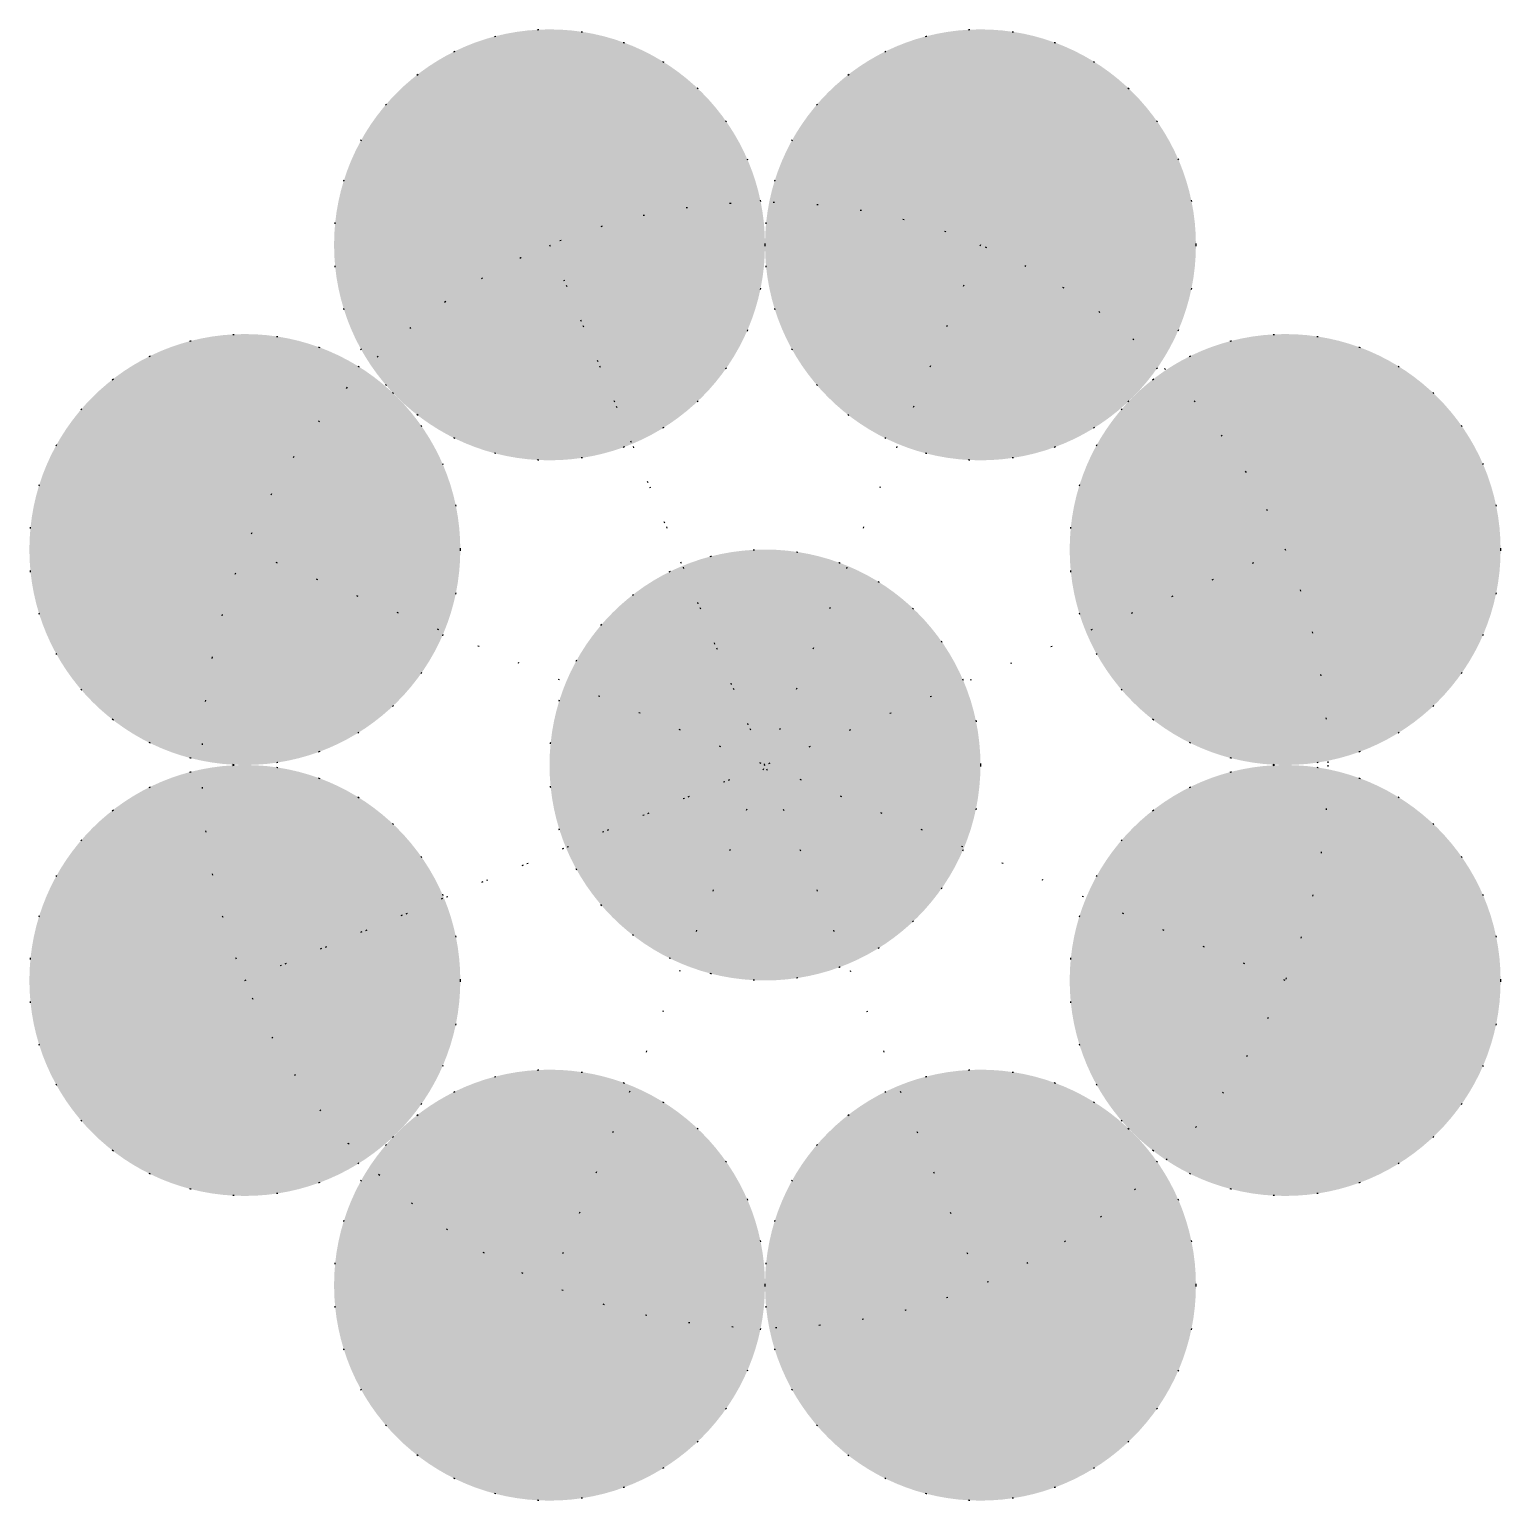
# Model space of a CAD drawing. Header units: millimetres. Extents: x -52 to 52, y -52 to 52.
import ezdxf

# ---------------------------------------------------------------- set-up
doc = ezdxf.new("R2010")
doc.units = ezdxf.units.MM
doc.linetypes.add('ACAD_ISO07W100', pattern=[3, 0, -3])
doc.layers.add('Aphrodite', color=6, linetype='Continuous', lineweight=25, true_color=0xff32ea, plot=False)
for name, color, linetype, lineweight, true_color in [('Ares', 1, 'Continuous', 25, 0xff1400), ('Artemis', 70, 'Continuous', 25, 0x6eff00), ('Athena', 43, 'Continuous', 25, 0xbbb05f), ('Demeter', 151, 'Continuous', 25, 0xa1b3ff), ('Dionysus', 200, 'Continuous', 25, 0xc800ff), ('Guidelines', 18, 'ACAD_ISO07W100', 25, 0x000000), ('Heremes', 20, 'Continuous', 25, 0xff5a00), ('Poseidon', 140, 'Continuous', 25, 0x00c8ff), ('Zeus', 51, 'Continuous', 25, 0xffff40)]:
    doc.layers.add(name, color=color, linetype=linetype, lineweight=lineweight, true_color=true_color)

msp = doc.modelspace()

# ---------------------------------------------------------------- hatches: boundary and pattern name
at = {"layer": 'Aphrodite', "transparency": 33554687}
h = msp.add_hatch(color=256, dxfattribs=at)
edge = h.paths.add_edge_path(flags=0)
edge.add_arc((15.31, 36.96), 15.31, 0, 360)
at = {"layer": 'Ares', "transparency": 33554687}
h = msp.add_hatch(color=256, dxfattribs=at)
edge = h.paths.add_edge_path(flags=0)
edge.add_arc((36.96, 15.31), 15.31, 0, 360)
at = {"layer": 'Artemis', "transparency": 33554687}
h = msp.add_hatch(color=256, dxfattribs=at)
edge = h.paths.add_edge_path(flags=0)
edge.add_arc((-36.96, 15.31), 15.31, 0, 360)
at = {"layer": 'Athena', "transparency": 33554687}
h = msp.add_hatch(color=256, dxfattribs=at)
edge = h.paths.add_edge_path(flags=0)
edge.add_arc((-36.96, -15.31), 15.31, 0, 360)
at = {"layer": 'Demeter', "transparency": 33554687}
h = msp.add_hatch(color=256, dxfattribs=at)
edge = h.paths.add_edge_path(flags=0)
edge.add_arc((36.96, -15.31), 15.31, 0, 360)
at = {"layer": 'Dionysus', "transparency": 33554687}
h = msp.add_hatch(color=256, dxfattribs=at)
edge = h.paths.add_edge_path(flags=0)
edge.add_arc((15.31, -36.96), 15.31, 0, 360)
at = {"layer": 'Heremes', "transparency": 33554687}
h = msp.add_hatch(color=256, dxfattribs=at)
edge = h.paths.add_edge_path(flags=0)
edge.add_arc((0, 0), 15.31, 0, 360)
at = {"layer": 'Poseidon', "transparency": 33554687}
h = msp.add_hatch(color=256, dxfattribs=at)
edge = h.paths.add_edge_path(flags=0)
edge.add_arc((-15.31, -36.96), 15.31, 0, 360)
at = {"layer": 'Zeus', "transparency": 33554687}
h = msp.add_hatch(color=256, dxfattribs=at)
edge = h.paths.add_edge_path(flags=0)
edge.add_arc((-15.31, 36.96), 15.31, 0, 360)

# ---------------------------------------------------------------- linework, layer by layer
at = {"layer": 'Guidelines'}
for p, q in [((15.31, 36.96), (-15.31, -36.96)), ((0, 0), (-15.31, 36.96)), ((-15.31, 36.96), (15.31, -36.96)), ((36.96, -15.31), (-36.96, 15.31)), ((-36.96, -15.31), (36.96, 15.31)), ((0, 0), (-36.96, -15.31))]:
    msp.add_line(p, q, dxfattribs=at)
for centre, radius in [((-15.31, 36.96), 15.31), ((15.31, 36.96), 15.31), ((0, 0), 40), ((-36.96, 15.31), 15.31), ((36.96, 15.31), 15.31), ((0, 0), 15.31), ((-36.96, -15.31), 15.31), ((36.96, -15.31), 15.31), ((-15.31, -36.96), 15.31), ((15.31, -36.96), 15.31)]:
    msp.add_circle(centre, radius, dxfattribs=at)

doc.saveas('drawing.dxf')
